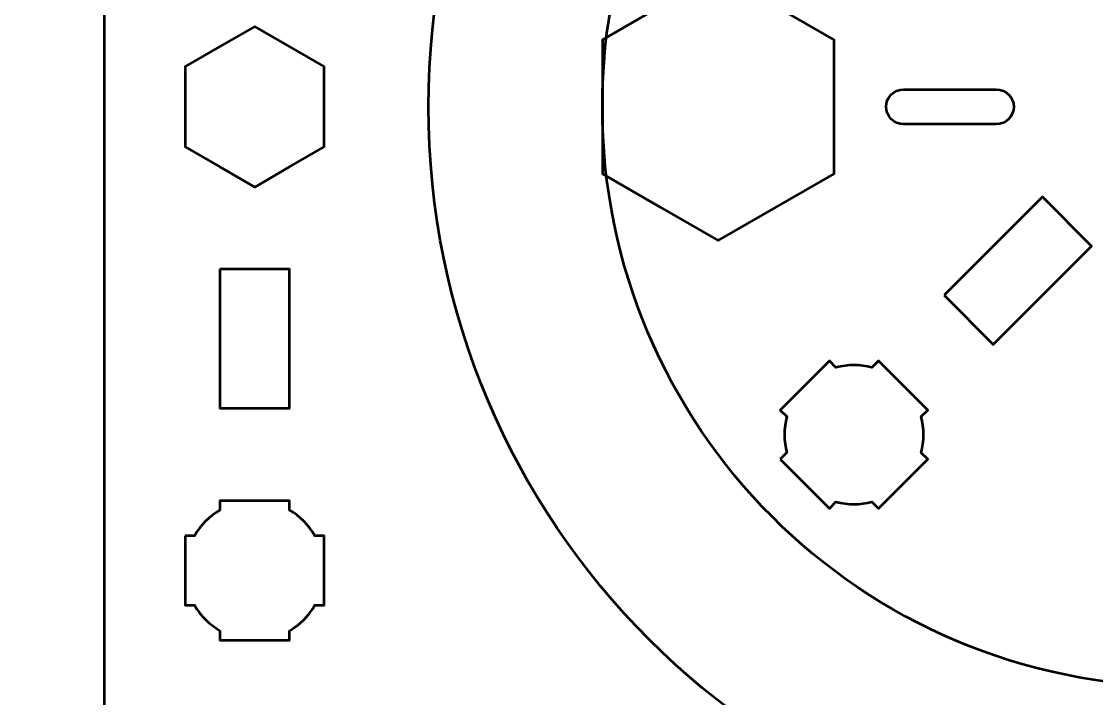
# Model space of a CAD drawing. Header units: centimetres. Extents: x -21 to 0, y -29.7 to 0.
# Drawn here: x -10.5 to -5.861, y -18.027 to -15.107 of the extents above; entities that cross this region are included whole.
import ezdxf

# ---------------------------------------------------------------- set-up
doc = ezdxf.new("R2010")
doc.units = ezdxf.units.CM
doc.header["$MEASUREMENT"] = 0
doc.layers.add('Layer 1', color=7, linetype='Continuous')

msp = doc.modelspace()

# ---------------------------------------------------------------- linework, layer by layer
at = {"layer": 'Layer 1', "color": 3, "lineweight": 53}
for centre, major_axis in [((-5.49369, -15.47442), (0, 3.25)), ((-5.49369, -15.47441), (0, 2.5))]:
    msp.add_ellipse(centre, major_axis=major_axis, ratio=1, dxfattribs=at)
at = {"layer": 'Layer 1', "color": 1, "lineweight": 53}
msp.add_open_spline([(-21.00003, -29.19995), (-21.00003, -29.19995), (-21.00003, -1.69992), (-21.00003, -1.69992), (-21.00003, -1.69992), (-21.00003, -1.61709), (-20.93286, -1.54992), (-20.85003, -1.54992), (-20.85003, -1.54992), (-20.7672, -1.54992), (-20.70003, -1.48275), (-20.70003, -1.39992), (-20.70003, -1.39992), (-20.70003, -1.31709), (-20.7672, -1.24992), (-20.85003, -1.24992), (-20.85003, -1.24992), (-20.93286, -1.24992), (-21.00003, -1.18275), (-21.00003, -1.09992), (-21.00003, -1.09992), (-21.00003, -1.09992), (-21.00003, -0.49992), (-21.00003, -0.49992), (-21.00003, -0.49992), (-21.00003, -0.22295), (-20.77694, 0.00004), (-20.49994, 0.00004), (-20.49994, 0.00004), (-20.49994, 0.00004), (-0.50008, 0.00004), (-0.50008, 0.00004), (-0.50008, 0.00004), (-0.22294, 0.00004), (0.00002, -0.22295), (0.00002, -0.49992), (0.00002, -0.49992), (0.00002, -0.49992), (0.00002, -29.19995), (0.00002, -29.19995), (0.00002, -29.19995), (0.00002, -29.47695), (-0.22294, -29.70004), (-0.50008, -29.70004), (-0.50008, -29.70004), (-0.50008, -29.70004), (-20.49994, -29.70004), (-20.49994, -29.70004), (-20.49994, -29.70004), (-20.77694, -29.70004), (-21.00003, -29.47695), (-21.00003, -29.19995)], degree=3, knots=[0, 0, 0, 0, 0.0769231, 0.0769231, 0.0769231, 0.0769231, 0.1538462, 0.1538462, 0.1538462, 0.1538462, 0.2307692, 0.2307692, 0.2307692, 0.2307692, 0.3076923, 0.3076923, 0.3076923, 0.3076923, 0.3846154, 0.3846154, 0.3846154, 0.3846154, 0.4615385, 0.4615385, 0.4615385, 0.4615385, 0.5384615, 0.5384615, 0.5384615, 0.5384615, 0.6153846, 0.6153846, 0.6153846, 0.6153846, 0.6923077, 0.6923077, 0.6923077, 0.6923077, 0.7692308, 0.7692308, 0.7692308, 0.7692308, 0.8461538, 0.8461538, 0.8461538, 0.8461538, 0.9230769, 0.9230769, 0.9230769, 0.9230769, 1, 1, 1, 1], dxfattribs=at)
at = {"layer": 'Layer 1', "color": 3, "lineweight": 53}
msp.add_open_spline([(-9.64363, -10.82436), (-9.64363, -10.82436), (-1.34373, -10.82436), (-1.34373, -10.82436), (-1.34373, -10.82436), (-1.06673, -10.82436), (-0.84363, -11.04746), (-0.84363, -11.32446), (-0.84363, -11.32446), (-0.84363, -11.32446), (-0.84363, -19.62436), (-0.84363, -19.62436), (-0.84363, -19.62436), (-0.84363, -19.90136), (-1.06673, -20.12446), (-1.34373, -20.12446), (-1.34373, -20.12446), (-1.34373, -20.12446), (-9.64363, -20.12446), (-9.64363, -20.12446), (-9.64363, -20.12446), (-9.92063, -20.12446), (-10.14373, -19.90136), (-10.14373, -19.62436), (-10.14373, -19.62436), (-10.14373, -19.62436), (-10.14373, -11.32446), (-10.14373, -11.32446), (-10.14373, -11.32446), (-10.14373, -11.04746), (-9.92063, -10.82436), (-9.64363, -10.82436)], degree=3, knots=[0, 0, 0, 0, 0.125, 0.125, 0.125, 0.125, 0.25, 0.25, 0.25, 0.25, 0.375, 0.375, 0.375, 0.375, 0.5, 0.5, 0.5, 0.5, 0.625, 0.625, 0.625, 0.625, 0.75, 0.75, 0.75, 0.75, 0.875, 0.875, 0.875, 0.875, 1, 1, 1, 1], dxfattribs=at)
at = {"layer": 'Layer 1', "lineweight": 53}
for points, knots in [([(-7.49368, -14.89704), (-7.49368, -14.89704), (-7.24368, -15.04138), (-7.24368, -15.04138), (-7.24368, -15.04138), (-7.24368, -15.04138), (-6.99368, -15.18572), (-6.99368, -15.18572), (-6.99368, -15.18572), (-6.99368, -15.18572), (-6.99368, -15.4744), (-6.99368, -15.4744), (-6.99368, -15.4744), (-6.99368, -15.4744), (-6.99368, -15.76308), (-6.99368, -15.76308), (-6.99368, -15.76308), (-6.99368, -15.76308), (-7.24368, -15.90742), (-7.24368, -15.90742), (-7.24368, -15.90742), (-7.24368, -15.90742), (-7.49368, -16.05176), (-7.49368, -16.05176), (-7.49368, -16.05176), (-7.49368, -16.05176), (-7.74368, -15.90742), (-7.74368, -15.90742), (-7.74368, -15.90742), (-7.74368, -15.90742), (-7.99368, -15.76308), (-7.99368, -15.76308), (-7.99368, -15.76308), (-7.99368, -15.76308), (-7.99368, -15.4744), (-7.99368, -15.4744), (-7.99368, -15.4744), (-7.99368, -15.4744), (-7.99368, -15.18572), (-7.99368, -15.18572), (-7.99368, -15.18572), (-7.99368, -15.18572), (-7.74368, -15.04138), (-7.74368, -15.04138), (-7.74368, -15.04138), (-7.74368, -15.04138), (-7.49368, -14.89704), (-7.49368, -14.89704)], [0, 0, 0, 0, 0.0833333, 0.0833333, 0.0833333, 0.0833333, 0.1666667, 0.1666667, 0.1666667, 0.1666667, 0.25, 0.25, 0.25, 0.25, 0.3333333, 0.3333333, 0.3333333, 0.3333333, 0.4166667, 0.4166667, 0.4166667, 0.4166667, 0.5, 0.5, 0.5, 0.5, 0.5833333, 0.5833333, 0.5833333, 0.5833333, 0.6666667, 0.6666667, 0.6666667, 0.6666667, 0.75, 0.75, 0.75, 0.75, 0.8333333, 0.8333333, 0.8333333, 0.8333333, 0.9166667, 0.9166667, 0.9166667, 0.9166667, 1, 1, 1, 1]), ([(-9.49368, -15.12798), (-9.49368, -15.12798), (-9.34368, -15.21459), (-9.34368, -15.21459), (-9.34368, -15.21459), (-9.34368, -15.21459), (-9.19368, -15.30119), (-9.19368, -15.30119), (-9.19368, -15.30119), (-9.19368, -15.30119), (-9.19368, -15.47439), (-9.19368, -15.47439), (-9.19368, -15.47439), (-9.19368, -15.47439), (-9.19368, -15.64759), (-9.19368, -15.64759), (-9.19368, -15.64759), (-9.19368, -15.64759), (-9.34368, -15.73419), (-9.34368, -15.73419), (-9.34368, -15.73419), (-9.34368, -15.73419), (-9.49368, -15.8208), (-9.49368, -15.8208), (-9.49368, -15.8208), (-9.49368, -15.8208), (-9.64368, -15.73419), (-9.64368, -15.73419), (-9.64368, -15.73419), (-9.64368, -15.73419), (-9.79368, -15.64759), (-9.79368, -15.64759), (-9.79368, -15.64759), (-9.79368, -15.64759), (-9.79368, -15.47439), (-9.79368, -15.47439), (-9.79368, -15.47439), (-9.79368, -15.47439), (-9.79368, -15.30119), (-9.79368, -15.30119), (-9.79368, -15.30119), (-9.79368, -15.30119), (-9.64368, -15.21459), (-9.64368, -15.21459), (-9.64368, -15.21459), (-9.64368, -15.21459), (-9.49368, -15.12798), (-9.49368, -15.12798)], [0, 0, 0, 0, 0.0833333, 0.0833333, 0.0833333, 0.0833333, 0.1666667, 0.1666667, 0.1666667, 0.1666667, 0.25, 0.25, 0.25, 0.25, 0.3333333, 0.3333333, 0.3333333, 0.3333333, 0.4166667, 0.4166667, 0.4166667, 0.4166667, 0.5, 0.5, 0.5, 0.5, 0.5833333, 0.5833333, 0.5833333, 0.5833333, 0.6666667, 0.6666667, 0.6666667, 0.6666667, 0.75, 0.75, 0.75, 0.75, 0.8333333, 0.8333333, 0.8333333, 0.8333333, 0.9166667, 0.9166667, 0.9166667, 0.9166667, 1, 1, 1, 1]), ([(-6.69368, -15.39941), (-6.73509, -15.39941), (-6.76868, -15.433), (-6.76868, -15.47441), (-6.76868, -15.47441), (-6.76868, -15.51582), (-6.73509, -15.54941), (-6.69368, -15.54941), (-6.69368, -15.54941), (-6.69368, -15.54941), (-6.29368, -15.54941), (-6.29368, -15.54941), (-6.29368, -15.54941), (-6.25227, -15.54941), (-6.21868, -15.51582), (-6.21868, -15.47441), (-6.21868, -15.47441), (-6.21868, -15.433), (-6.25227, -15.39941), (-6.29368, -15.39941), (-6.29368, -15.39941), (-6.29368, -15.39941), (-6.69368, -15.39941), (-6.69368, -15.39941)], [0, 0, 0, 0, 0.1666667, 0.1666667, 0.1666667, 0.1666667, 0.3333333, 0.3333333, 0.3333333, 0.3333333, 0.5, 0.5, 0.5, 0.5, 0.6666667, 0.6666667, 0.6666667, 0.6666667, 0.8333333, 0.8333333, 0.8333333, 0.8333333, 1, 1, 1, 1]), ([(-6.51903, -16.28763), (-6.51903, -16.28763), (-6.09476, -15.86336), (-6.09476, -15.86336), (-6.09476, -15.86336), (-6.09476, -15.86336), (-5.88263, -16.0755), (-5.88263, -16.0755), (-5.88263, -16.0755), (-5.88263, -16.0755), (-6.3069, -16.49977), (-6.3069, -16.49977), (-6.3069, -16.49977), (-6.3069, -16.49977), (-6.51903, -16.28763), (-6.51903, -16.28763)], [0, 0, 0, 0, 0.25, 0.25, 0.25, 0.25, 0.5, 0.5, 0.5, 0.5, 0.75, 0.75, 0.75, 0.75, 1, 1, 1, 1]), ([(-9.64363, -16.17444), (-9.64363, -16.17444), (-9.34363, -16.17444), (-9.34363, -16.17444), (-9.34363, -16.17444), (-9.34363, -16.17444), (-9.34363, -16.77444), (-9.34363, -16.77444), (-9.34363, -16.77444), (-9.34363, -16.77444), (-9.64363, -16.77444), (-9.64363, -16.77444), (-9.64363, -16.77444), (-9.64363, -16.77444), (-9.64363, -16.17444), (-9.64363, -16.17444)], [0, 0, 0, 0, 0.25, 0.25, 0.25, 0.25, 0.5, 0.5, 0.5, 0.5, 0.75, 0.75, 0.75, 0.75, 1, 1, 1, 1]), ([(-7.22611, -16.99468), (-7.22611, -16.99468), (-7.19769, -16.96625), (-7.19769, -16.96625), (-7.19769, -16.96625), (-7.21126, -16.91545), (-7.21124, -16.86179), (-7.19767, -16.81099), (-7.19767, -16.81099), (-7.19767, -16.81099), (-7.22611, -16.78255), (-7.22611, -16.78255), (-7.22611, -16.78255), (-7.22611, -16.78255), (-7.01398, -16.57042), (-7.01398, -16.57042), (-7.01398, -16.57042), (-7.01398, -16.57042), (-6.98556, -16.59883), (-6.98556, -16.59883), (-6.98556, -16.59883), (-6.93475, -16.58526), (-6.88105, -16.58523), (-6.83022, -16.59878), (-6.83022, -16.59878), (-6.83022, -16.59878), (-6.80185, -16.57042), (-6.80185, -16.57042), (-6.80185, -16.57042), (-6.80185, -16.57042), (-6.69902, -16.67324), (-6.69902, -16.67324), (-6.69902, -16.67324), (-6.69902, -16.67324), (-6.69569, -16.67649), (-6.69569, -16.67649), (-6.69569, -16.67649), (-6.69569, -16.67649), (-6.69245, -16.67981), (-6.69245, -16.67981), (-6.69245, -16.67981), (-6.69245, -16.67981), (-6.58972, -16.78255), (-6.58972, -16.78255), (-6.58972, -16.78255), (-6.58972, -16.78255), (-6.61805, -16.81088), (-6.61805, -16.81088), (-6.61805, -16.81088), (-6.60446, -16.86174), (-6.60445, -16.91548), (-6.61804, -16.96635), (-6.61804, -16.96635), (-6.61804, -16.96635), (-6.58972, -16.99468), (-6.58972, -16.99468), (-6.58972, -16.99468), (-6.58972, -16.99468), (-6.69103, -17.09599), (-6.69103, -17.09599), (-6.69103, -17.09599), (-6.69103, -17.09599), (-6.69569, -17.10077), (-6.69569, -17.10077), (-6.69569, -17.10077), (-6.69569, -17.10077), (-6.70047, -17.10543), (-6.70047, -17.10543), (-6.70047, -17.10543), (-6.70047, -17.10543), (-6.80185, -17.20681), (-6.80185, -17.20681), (-6.80185, -17.20681), (-6.80185, -17.20681), (-6.8302, -17.17846), (-6.8302, -17.17846), (-6.8302, -17.17846), (-6.88105, -17.19202), (-6.93476, -17.19201), (-6.98559, -17.17842), (-6.98559, -17.17842), (-6.98559, -17.17842), (-7.01398, -17.20681), (-7.01398, -17.20681), (-7.01398, -17.20681), (-7.01398, -17.20681), (-7.22611, -16.99468), (-7.22611, -16.99468)], [0, 0, 0, 0, 0.0454545, 0.0454545, 0.0454545, 0.0454545, 0.0909091, 0.0909091, 0.0909091, 0.0909091, 0.1363636, 0.1363636, 0.1363636, 0.1363636, 0.1818182, 0.1818182, 0.1818182, 0.1818182, 0.2272727, 0.2272727, 0.2272727, 0.2272727, 0.2727273, 0.2727273, 0.2727273, 0.2727273, 0.3181818, 0.3181818, 0.3181818, 0.3181818, 0.3636364, 0.3636364, 0.3636364, 0.3636364, 0.4090909, 0.4090909, 0.4090909, 0.4090909, 0.4545455, 0.4545455, 0.4545455, 0.4545455, 0.5, 0.5, 0.5, 0.5, 0.5454545, 0.5454545, 0.5454545, 0.5454545, 0.5909091, 0.5909091, 0.5909091, 0.5909091, 0.6363636, 0.6363636, 0.6363636, 0.6363636, 0.6818182, 0.6818182, 0.6818182, 0.6818182, 0.7272727, 0.7272727, 0.7272727, 0.7272727, 0.7727273, 0.7727273, 0.7727273, 0.7727273, 0.8181818, 0.8181818, 0.8181818, 0.8181818, 0.8636364, 0.8636364, 0.8636364, 0.8636364, 0.9090909, 0.9090909, 0.9090909, 0.9090909, 0.9545455, 0.9545455, 0.9545455, 0.9545455, 1, 1, 1, 1]), ([(-9.79369, -17.32438), (-9.79369, -17.32438), (-9.75349, -17.32438), (-9.75349, -17.32438), (-9.75349, -17.32438), (-9.72716, -17.27886), (-9.6892, -17.24093), (-9.64369, -17.2146), (-9.64369, -17.2146), (-9.64369, -17.2146), (-9.64369, -17.17438), (-9.64369, -17.17438), (-9.64369, -17.17438), (-9.64369, -17.17438), (-9.34369, -17.17438), (-9.34369, -17.17438), (-9.34369, -17.17438), (-9.34369, -17.17438), (-9.34369, -17.21457), (-9.34369, -17.21457), (-9.34369, -17.21457), (-9.29816, -17.2409), (-9.26017, -17.27885), (-9.23381, -17.32438), (-9.23381, -17.32438), (-9.23381, -17.32438), (-9.19369, -17.32438), (-9.19369, -17.32438), (-9.19369, -17.32438), (-9.19369, -17.32438), (-9.19369, -17.4698), (-9.19369, -17.4698), (-9.19369, -17.4698), (-9.19369, -17.4698), (-9.19363, -17.47445), (-9.19363, -17.47445), (-9.19363, -17.47445), (-9.19363, -17.47445), (-9.19369, -17.47909), (-9.19369, -17.47909), (-9.19369, -17.47909), (-9.19369, -17.47909), (-9.19369, -17.62438), (-9.19369, -17.62438), (-9.19369, -17.62438), (-9.19369, -17.62438), (-9.23376, -17.62438), (-9.23376, -17.62438), (-9.23376, -17.62438), (-9.26011, -17.66995), (-9.29811, -17.70796), (-9.34369, -17.73432), (-9.34369, -17.73432), (-9.34369, -17.73432), (-9.34369, -17.77438), (-9.34369, -17.77438), (-9.34369, -17.77438), (-9.34369, -17.77438), (-9.48697, -17.77438), (-9.48697, -17.77438), (-9.48697, -17.77438), (-9.48697, -17.77438), (-9.49364, -17.77446), (-9.49364, -17.77446), (-9.49364, -17.77446), (-9.49364, -17.77446), (-9.50032, -17.77438), (-9.50032, -17.77438), (-9.50032, -17.77438), (-9.50032, -17.77438), (-9.64369, -17.77438), (-9.64369, -17.77438), (-9.64369, -17.77438), (-9.64369, -17.77438), (-9.64369, -17.73428), (-9.64369, -17.73428), (-9.64369, -17.73428), (-9.68923, -17.70792), (-9.72721, -17.66993), (-9.75354, -17.62438), (-9.75354, -17.62438), (-9.75354, -17.62438), (-9.79369, -17.62438), (-9.79369, -17.62438), (-9.79369, -17.62438), (-9.79369, -17.62438), (-9.79369, -17.32438), (-9.79369, -17.32438)], [0, 0, 0, 0, 0.0454545, 0.0454545, 0.0454545, 0.0454545, 0.0909091, 0.0909091, 0.0909091, 0.0909091, 0.1363636, 0.1363636, 0.1363636, 0.1363636, 0.1818182, 0.1818182, 0.1818182, 0.1818182, 0.2272727, 0.2272727, 0.2272727, 0.2272727, 0.2727273, 0.2727273, 0.2727273, 0.2727273, 0.3181818, 0.3181818, 0.3181818, 0.3181818, 0.3636364, 0.3636364, 0.3636364, 0.3636364, 0.4090909, 0.4090909, 0.4090909, 0.4090909, 0.4545455, 0.4545455, 0.4545455, 0.4545455, 0.5, 0.5, 0.5, 0.5, 0.5454545, 0.5454545, 0.5454545, 0.5454545, 0.5909091, 0.5909091, 0.5909091, 0.5909091, 0.6363636, 0.6363636, 0.6363636, 0.6363636, 0.6818182, 0.6818182, 0.6818182, 0.6818182, 0.7272727, 0.7272727, 0.7272727, 0.7272727, 0.7727273, 0.7727273, 0.7727273, 0.7727273, 0.8181818, 0.8181818, 0.8181818, 0.8181818, 0.8636364, 0.8636364, 0.8636364, 0.8636364, 0.9090909, 0.9090909, 0.9090909, 0.9090909, 0.9545455, 0.9545455, 0.9545455, 0.9545455, 1, 1, 1, 1])]:
    msp.add_open_spline(points, degree=3, knots=knots, dxfattribs=at)

doc.saveas('drawing.dxf')
